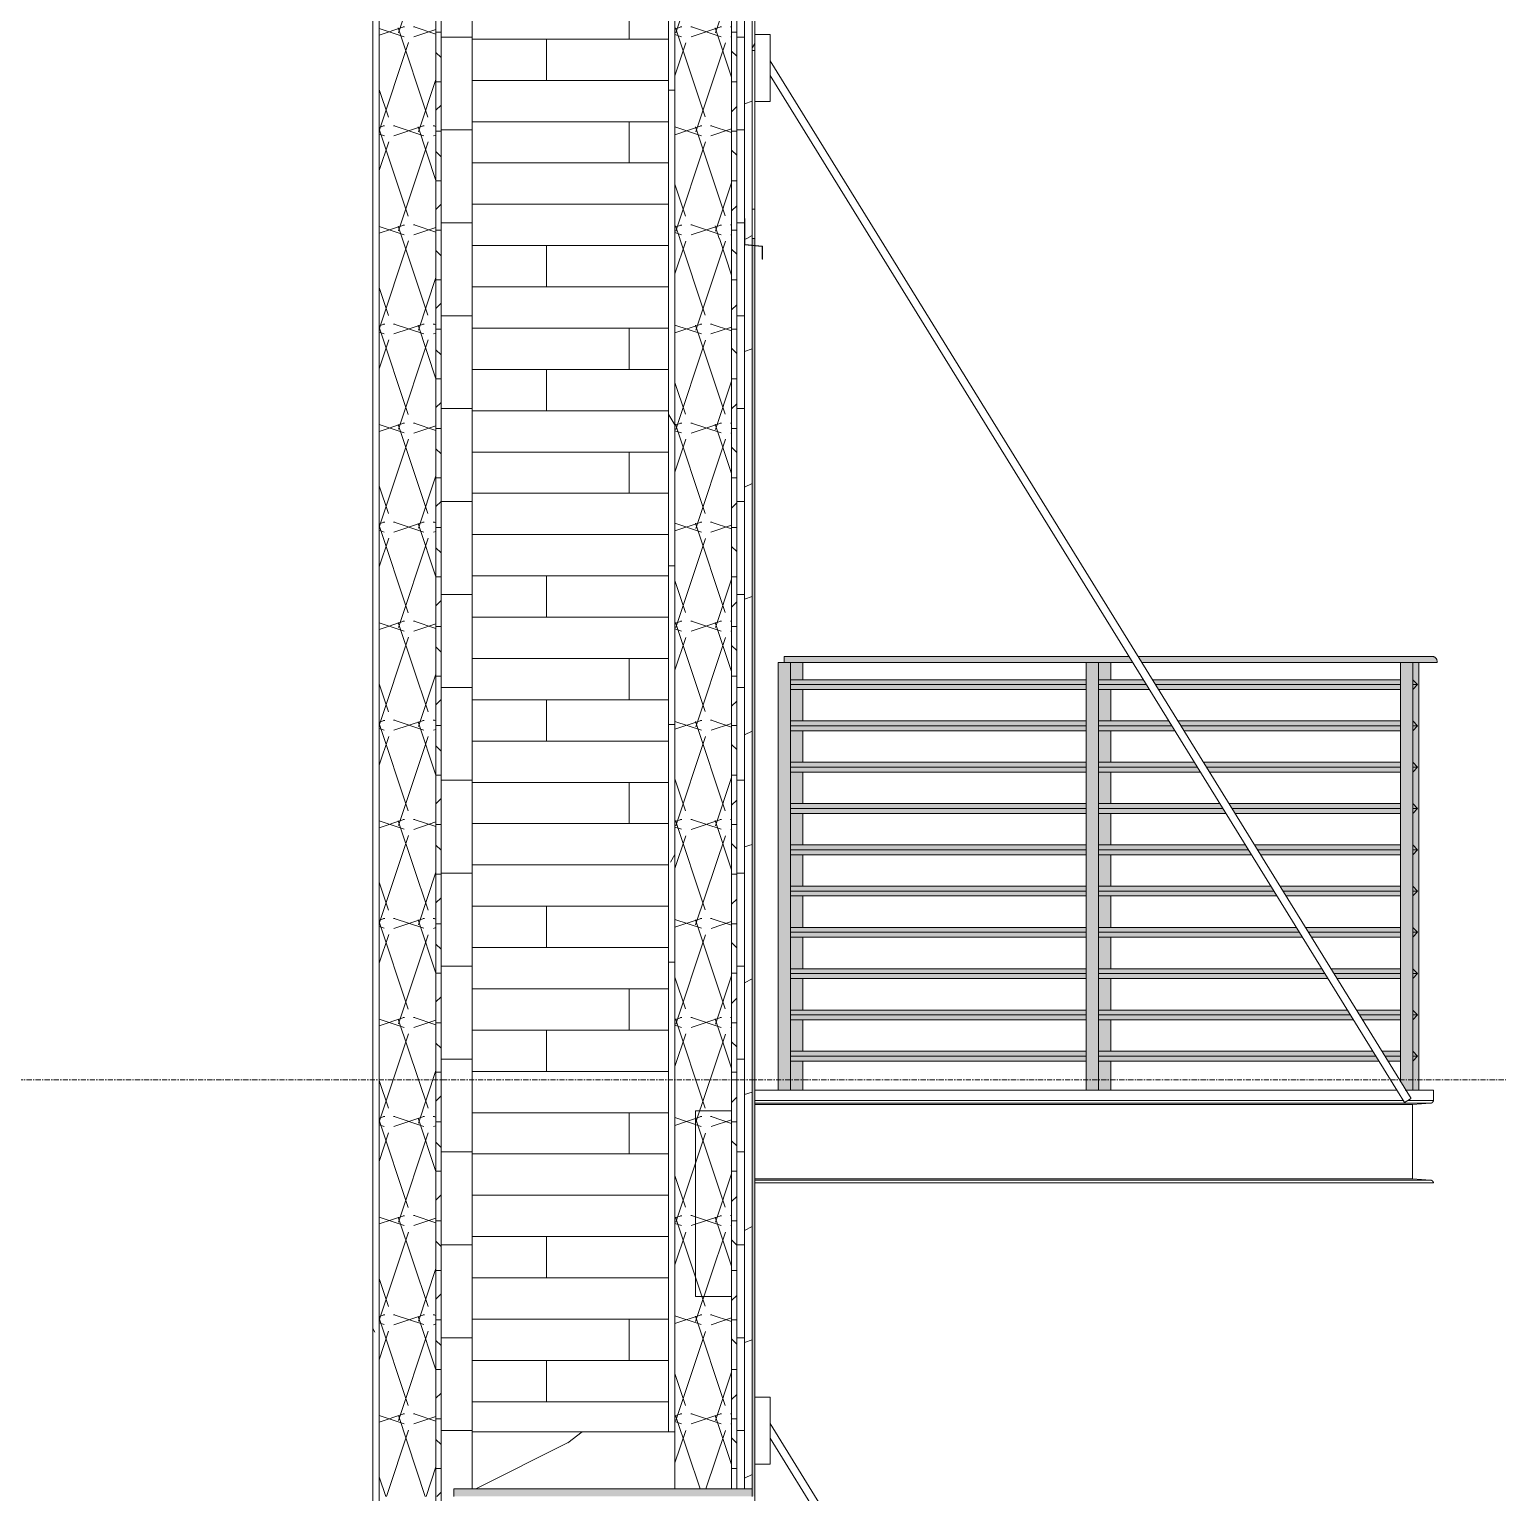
# Model space of a CAD drawing. Header units: inches. Extents: x 9661 to 16490, y -393 to 647.
# Drawn here: x 12047.8 to 12190.1, y 228 to 369.7 of the extents above; entities that cross this region are included whole.
import ezdxf

# ---------------------------------------------------------------- set-up
doc = ezdxf.new("R2010")
doc.units = ezdxf.units.IN
doc.header["$MEASUREMENT"] = 0
doc.linetypes.add('Grid Line 1_2_', pattern=[0.875, 0.5, -0.125, 0.125, -0.125])
for name, color, linetype, lineweight in [('0-1', 7, 'Continuous', 5), ('0-3', 55, 'Continuous', 9), ('A-CLNG', 13, 'Continuous', 13), ('A-CLNG-3', 13, 'Continuous', 9), ('A-CLNG-PATT-1', 45, 'Continuous', 9), ('A-FLOR-4', 55, 'Continuous', 9), ('A-FLOR-HRAL-1', 7, 'Continuous', 9), ('A-FLOR-HRAL-2', 55, 'Continuous', 9), ('A-FLOR-HRAL-4', 9, 'Continuous', 9), ('A-FLOR-LEVL-1', 51, 'Grid Line 1_2_', 9), ('A-WALL-10', 10, 'Continuous', 9), ('A-WALL-11', 113, 'Continuous', 9), ('A-WALL-5', 55, 'Continuous', 9), ('A-WALL-7', 251, 'Continuous', 5), ('A-WALL-PATT-1', 55, 'Continuous', 9), ('A-WALL-PATT-2', 45, 'Continuous', 9), ('S-BEAM-2', 7, 'Continuous', 9), ('S-BEAM-3', 55, 'Continuous', 9)]:
    doc.layers.add(name, color=color, linetype=linetype, lineweight=lineweight)
pattern_1 = [(216.87, (11005.547, 96), (71.999914, 48.000129), [12, -108]), (206.565, (11019.947, 88.8), (-23.99974, -23.9997), [26.833, -26.833]), (198.435, (11019.947, 76.8), (-47.999875, -23.999517), [15.179, -60.716])]
pattern_2 = [(0, (10995.947, 72), (0, 9), []), (90, (10995.947, 72), (-9, 6e-16), [])]
pattern_3 = [(0, (10995.947, 72), (0, 4.798), []), (315, (10995.947, 72), (4.798427, 0), [6.786, -6.786]), (45, (10995.947, 72), (4.798427, 0), [6.786, -6.786])]
pattern_4 = [(161.57, (10996.427, 72.48), (-3.8399538, -1.54e-05), [0, -27.322, 3.034, 0]), (18.43, (10995.467, 72.48), (-3.8399538, 1.54e-05), [0, -27.322, 3.034, 0]), (108.43, (10996.427, 72.48), (1.919622, -9.6005246), [9.106, -21.25]), (71.57, (10995.467, 72.48), (1.919622, 9.6005246), [9.106, -21.25])]
pattern_5 = [(0, (10995.947, 72), (30.72, 7.68), [1.267, -21.773, 1.267, -21.773, -122.88]), (0, (10995.947, 72), (30.72, 7.68), [-46.08, 1.267, -44.813, 1.267, -21.773, -53.76]), (0, (10995.947, 72), (30.72, 7.68), [-115.2, 1.267, -14.093, 1.267, -37.133]), (120, (11007.467, 75.84), (-22.011075, 22.7643), [1.267, -21.773, 1.267, -21.773, -122.88]), (120, (11007.467, 75.84), (-22.011075, 22.7643), [-46.08, 1.267, -44.813, 1.267, -21.773, -53.76]), (120, (11007.467, 75.84), (-22.011075, 22.7643), [-115.2, 1.267, -14.093, 1.267, -37.133]), (240, (11011.307, 91.2), (-8.708925, -30.4443), [1.267, -21.773, 1.267, -21.773, -122.88]), (240, (11011.307, 91.2), (-8.708925, -30.4443), [-46.08, 1.267, -44.813, 1.267, -21.773, -53.76]), (240, (11011.307, 91.2), (-8.708925, -30.4443), [-115.2, 1.267, -14.093, 1.267, -37.133])]

# ---------------------------------------------------------------- blocks, each defined once
blk = doc.blocks.new('LVL-Laminated Veneer Lumber - LVL 3_5_ X 18_-2264145-BUILDING SECTION - EAST_WEST - LOOKING NORTH')
at = {"layer": 'S-BEAM-2'}
for p, q in [((12115.84, 265), (12112.34, 265)), ((12112.34, 265), (12112.34, 247)), ((12115.84, 247), (12115.84, 265)), ((12112.34, 247), (12115.84, 247))]:
    blk.add_line(p, q, dxfattribs=at)
blk = doc.blocks.new('CTR - 1st Phase - Structure_rvt-1-BUILDING SECTION - EAST_WEST - LOOKING NORTH')
at = {"layer": '0-3'}
blk.add_blockref('LVL-Laminated Veneer Lumber - LVL 3_5_ X 18_-2264145-BUILDING SECTION - EAST_WEST - LOOKING NORTH', (0, 0), dxfattribs=at)
blk = doc.blocks.new('Basic Wall _ EXT - FIBER CEMENT - LARGE - ___-2162455-BUILDING SECTION - EAST_WEST - LOOKING NORTH')
at = {"layer": 'A-WALL-10'}
blk.add_hatch(color=256, dxfattribs=at).paths.add_polyline_path([(12118.84, 347.5), (12118.84, 348.75), (12118.81, 348.72), (12118.81, 347.5)], flags=0)
at = {"layer": 'A-WALL-11'}
for p, q in [((12117.09, 351.44), (12117.09, 349.5)), ((12117.12, 351.44), (12117.09, 351.44)), ((12117.12, 348.9), (12117.12, 351.44)), ((12117.09, 348.87), (12118.81, 348.72)), ((12118.84, 348.75), (12117.12, 348.9)), ((12118.81, 348.72), (12118.81, 347.5)), ((12118.84, 347.5), (12118.84, 348.75)), ((12118.81, 347.5), (12118.84, 347.5))]:
    blk.add_line(p, q, dxfattribs=at)
at = {"layer": 'A-WALL-5'}
blk.add_line((12117.09, 349.5), (12117.09, 348.87), dxfattribs=at)
blk = doc.blocks.new('Railing - Baluster_01-2700443-BUILDING SECTION - EAST_WEST - LOOKING NORTH')
at = {"layer": 'A-FLOR-HRAL-4'}
h = blk.add_hatch(color=256, dxfattribs=at)
h.paths.add_polyline_path([(12151.4, 267), (12152.58, 267), (12152.58, 269.8), (12151.4, 269.8)], flags=0)
h.paths.add_polyline_path([(12151.4, 270.75), (12152.58, 270.75), (12152.58, 273.8), (12151.4, 273.8)], flags=0)
h.paths.add_polyline_path([(12152.58, 274.75), (12152.58, 277.8), (12151.4, 277.8), (12151.4, 274.75)], flags=0)
h.paths.add_polyline_path([(12151.4, 278.75), (12152.58, 278.75), (12152.58, 281.8), (12151.4, 281.8)], flags=0)
h.paths.add_polyline_path([(12151.4, 282.75), (12152.58, 282.75), (12152.58, 285.8), (12151.4, 285.8)], flags=0)
h.paths.add_polyline_path([(12152.58, 286.75), (12152.58, 289.8), (12151.4, 289.8), (12151.4, 286.75)], flags=0)
h.paths.add_polyline_path([(12151.4, 290.75), (12152.58, 290.75), (12152.58, 293.8), (12151.4, 293.8)], flags=0)
h.paths.add_polyline_path([(12151.4, 294.75), (12152.58, 294.75), (12152.58, 297.8), (12151.4, 297.8)], flags=0)
h.paths.add_polyline_path([(12151.4, 298.75), (12152.58, 298.75), (12152.58, 301.8), (12151.4, 301.8), (12151.4, 299.64)], flags=0)
h.paths.add_polyline_path([(12152.58, 302.75), (12152.58, 305.8), (12151.4, 305.8), (12151.4, 302.75), (12151.97, 302.75)], flags=0)
h.paths.add_polyline_path([(12152.58, 306.75), (12152.58, 308.4), (12151.4, 308.4), (12151.4, 306.75), (12151.97, 306.75)], flags=0)
at = {"layer": 'A-FLOR-HRAL-2'}
for p, q in [((12152.58, 308.4), (12152.58, 306.75)), ((12152.58, 305.8), (12152.58, 302.75)), ((12152.58, 301.8), (12152.58, 298.75)), ((12152.58, 297.8), (12152.58, 294.75)), ((12152.58, 293.8), (12152.58, 290.75)), ((12152.58, 289.8), (12152.58, 286.75)), ((12152.58, 285.8), (12152.58, 282.75)), ((12152.58, 281.8), (12152.58, 278.75)), ((12152.58, 277.8), (12152.58, 274.75)), ((12152.58, 273.8), (12152.58, 270.75)), ((12152.58, 269.8), (12152.58, 267))]:
    blk.add_line(p, q, dxfattribs=at)
blk = doc.blocks.new('Railing - Baluster_01-V124-BUILDING SECTION - EAST_WEST - LOOKING NORTH')
at = {"layer": 'A-FLOR-HRAL-4'}
blk.add_hatch(color=256, dxfattribs=at).paths.add_polyline_path([(12182.43, 267), (12182.43, 308.4), (12181.84, 308.4), (12181.84, 306.75), (12182.31, 306.28), (12181.84, 305.8), (12181.84, 302.75), (12182.31, 302.28), (12181.84, 301.8), (12181.84, 298.75), (12182.31, 298.28), (12181.84, 297.8), (12181.84, 294.75), (12182.31, 294.28), (12181.84, 293.8), (12181.84, 290.75), (12182.31, 290.28), (12181.84, 289.8), (12181.84, 286.75), (12182.31, 286.28), (12181.84, 285.8), (12181.84, 282.75), (12182.31, 282.28), (12181.84, 281.8), (12181.84, 278.75), (12182.31, 278.28), (12181.84, 277.8), (12181.84, 274.75), (12182.31, 274.28), (12181.84, 273.8), (12181.84, 270.75), (12182.31, 270.28), (12181.84, 269.8), (12181.84, 267), (12182.31, 267)], flags=0)
at = {"layer": 'A-FLOR-HRAL-2'}
blk.add_line((12182.43, 267), (12182.43, 308.4), dxfattribs=at)
blk = doc.blocks.new('Railing - Baluster_01-V125-BUILDING SECTION - EAST_WEST - LOOKING NORTH')
at = {"layer": 'A-FLOR-HRAL-4'}
blk.add_hatch(color=256, dxfattribs=at).paths.add_polyline_path([(12151.4, 267), (12151.4, 308.4), (12150.21, 308.4), (12150.21, 267)], flags=0)
at = {"layer": 'A-FLOR-HRAL-2'}
for p, q in [((12150.21, 267), (12150.21, 308.4)), ((12151.4, 308.4), (12151.4, 267))]:
    blk.add_line(p, q, dxfattribs=at)
blk = doc.blocks.new('Railing - Baluster_01-V126-BUILDING SECTION - EAST_WEST - LOOKING NORTH')
at = {"layer": 'A-FLOR-HRAL-4'}
blk.add_hatch(color=256, dxfattribs=at).paths.add_polyline_path([(12181.51, 267), (12181.84, 267), (12181.84, 308.4), (12180.66, 308.4), (12180.66, 267.82), (12181.19, 267), (12181.43, 267)], flags=0)
at = {"layer": 'A-FLOR-HRAL-2'}
for p, q in [((12180.66, 267.82), (12180.66, 308.4)), ((12181.84, 308.4), (12181.84, 267))]:
    blk.add_line(p, q, dxfattribs=at)
blk = doc.blocks.new('Railing - Baluster_01-V127-BUILDING SECTION - EAST_WEST - LOOKING NORTH')
at = {"layer": 'A-FLOR-HRAL-4'}
blk.add_hatch(color=256, dxfattribs=at).paths.add_polyline_path([(12121.54, 267), (12121.54, 308.4), (12120.36, 308.4), (12120.36, 267)], flags=0)
at = {"layer": 'A-FLOR-HRAL-2'}
for p, q in [((12120.36, 267), (12120.36, 308.4)), ((12120.95, 308.4), (12120.36, 308.4)), ((12121.54, 308.4), (12121.54, 267))]:
    blk.add_line(p, q, dxfattribs=at)
blk = doc.blocks.new('Railing - Railing-3280913-BUILDING SECTION - EAST_WEST - LOOKING NORTH')
at = {"layer": 'A-FLOR-HRAL-1'}
h = blk.add_hatch(color=256, dxfattribs=at)
h.paths.add_polyline_path([(12181.84, 308.53), (12184.2, 308.53), (12184.14, 308.76), (12183.97, 308.94), (12183.73, 309), (12155.25, 308.96), (12155.51, 308.53), (12181.54, 308.53)], flags=0)
h.paths.add_polyline_path([(12154.63, 308.53), (12154.34, 309), (12120.95, 308.98), (12120.95, 308.53), (12152.58, 308.53)], flags=0)
h = blk.add_hatch(color=256, dxfattribs=at)
h.paths.add_polyline_path([(12154.71, 308.4), (12154.63, 308.53), (12120.95, 308.53), (12120.95, 308.4), (12152.58, 308.4)], flags=0)
h.paths.add_polyline_path([(12161.83, 308.4), (12184.2, 308.4), (12184.2, 308.53), (12155.51, 308.53), (12155.59, 308.4), (12156.9, 308.4)], flags=0)
h = blk.add_hatch(color=256, dxfattribs=at)
h.paths.add_polyline_path([(12121.54, 306.28), (12150.21, 306.28), (12150.21, 306.75), (12121.54, 306.75)], flags=0)
h.paths.add_polyline_path([(12182.31, 306.28), (12181.84, 306.75), (12181.84, 306.28)], flags=0)
h.paths.add_polyline_path([(12180.66, 306.28), (12180.66, 306.75), (12156.61, 306.75), (12156.91, 306.28), (12161.83, 306.28)], flags=0)
h.paths.add_polyline_path([(12151.4, 306.28), (12156.02, 306.28), (12155.73, 306.75), (12151.4, 306.75)], flags=0)
h = blk.add_hatch(color=256, dxfattribs=at)
h.paths.add_polyline_path([(12121.54, 305.8), (12150.21, 305.8), (12150.21, 306.28), (12121.54, 306.28)], flags=0)
h.paths.add_polyline_path([(12181.84, 305.8), (12182.31, 306.28), (12181.84, 306.28)], flags=0)
h.paths.add_polyline_path([(12161.83, 305.8), (12180.66, 305.8), (12180.66, 306.28), (12156.91, 306.28), (12157.2, 305.8)], flags=0)
h.paths.add_polyline_path([(12151.4, 305.8), (12156.32, 305.8), (12156.02, 306.28), (12151.4, 306.28)], flags=0)
h = blk.add_hatch(color=256, dxfattribs=at)
h.paths.add_polyline_path([(12159.38, 302.28), (12180.66, 302.28), (12180.66, 302.75), (12159.08, 302.75)], flags=0)
h.paths.add_polyline_path([(12182.31, 302.28), (12181.84, 302.75), (12181.84, 302.28)], flags=0)
h.paths.add_polyline_path([(12122.39, 302.28), (12150.21, 302.28), (12150.21, 302.75), (12121.54, 302.75), (12121.54, 302.28)], flags=0)
h.paths.add_polyline_path([(12152.58, 302.28), (12158.49, 302.28), (12158.2, 302.75), (12151.4, 302.75), (12151.4, 302.28), (12151.97, 302.28)], flags=0)
h = blk.add_hatch(color=256, dxfattribs=at)
h.paths.add_polyline_path([(12159.67, 301.8), (12180.66, 301.8), (12180.66, 302.28), (12159.38, 302.28)], flags=0)
h.paths.add_polyline_path([(12122.72, 301.8), (12150.21, 301.8), (12150.21, 302.28), (12121.54, 302.28), (12121.54, 301.8), (12122.39, 301.8)], flags=0)
h.paths.add_polyline_path([(12181.84, 301.8), (12182.31, 302.28), (12181.84, 302.28)], flags=0)
h.paths.add_polyline_path([(12151.97, 301.8), (12158.79, 301.8), (12158.49, 302.28), (12151.4, 302.28), (12151.4, 301.8)], flags=0)
h = blk.add_hatch(color=256, dxfattribs=at)
h.paths.add_polyline_path([(12121.54, 298.28), (12150.21, 298.28), (12150.21, 298.75), (12121.54, 298.75)], flags=0)
h.paths.add_polyline_path([(12182.31, 298.28), (12181.84, 298.75), (12181.84, 298.28)], flags=0)
h.paths.add_polyline_path([(12180.66, 298.28), (12180.66, 298.75), (12161.55, 298.75), (12161.85, 298.28)], flags=0)
h.paths.add_polyline_path([(12160.96, 298.28), (12160.67, 298.75), (12151.4, 298.75), (12151.4, 298.28), (12152.58, 298.28)], flags=0)
h = blk.add_hatch(color=256, dxfattribs=at)
h.paths.add_polyline_path([(12121.54, 297.8), (12150.21, 297.8), (12150.21, 298.28), (12121.54, 298.28)], flags=0)
h.paths.add_polyline_path([(12181.84, 297.8), (12182.31, 298.28), (12181.84, 298.28)], flags=0)
h.paths.add_polyline_path([(12180.66, 297.8), (12180.66, 298.28), (12161.85, 298.28), (12162.14, 297.8)], flags=0)
h.paths.add_polyline_path([(12161.26, 297.8), (12160.96, 298.28), (12151.4, 298.28), (12151.4, 297.8), (12152.58, 297.8)], flags=0)
h = blk.add_hatch(color=256, dxfattribs=at)
h.paths.add_polyline_path([(12152.58, 294.28), (12163.44, 294.28), (12163.14, 294.75), (12151.4, 294.75), (12151.4, 294.28)], flags=0)
h.paths.add_polyline_path([(12182.31, 294.28), (12181.84, 294.75), (12181.84, 294.28)], flags=0)
h.paths.add_polyline_path([(12122.39, 294.28), (12150.21, 294.28), (12150.21, 294.75), (12121.54, 294.75), (12121.54, 294.28)], flags=0)
h.paths.add_polyline_path([(12180.66, 294.28), (12180.66, 294.75), (12164.02, 294.75), (12164.32, 294.28)], flags=0)
h = blk.add_hatch(color=256, dxfattribs=at)
h.paths.add_polyline_path([(12121.54, 293.8), (12150.21, 293.8), (12150.21, 294.28), (12121.54, 294.28)], flags=0)
h.paths.add_polyline_path([(12181.84, 293.8), (12182.31, 294.28), (12181.84, 294.28)], flags=0)
h.paths.add_polyline_path([(12163.73, 293.8), (12163.44, 294.28), (12151.4, 294.28), (12151.4, 293.8), (12161.83, 293.8)], flags=0)
h.paths.add_polyline_path([(12180.66, 293.8), (12180.66, 294.28), (12164.32, 294.28), (12164.61, 293.8)], flags=0)
h = blk.add_hatch(color=256, dxfattribs=at)
h.paths.add_polyline_path([(12121.54, 290.28), (12150.21, 290.28), (12150.21, 290.75), (12121.54, 290.75)], flags=0)
h.paths.add_polyline_path([(12182.31, 290.28), (12181.84, 290.75), (12181.84, 290.28)], flags=0)
h.paths.add_polyline_path([(12165.91, 290.28), (12165.61, 290.75), (12151.4, 290.75), (12151.4, 290.28), (12161.83, 290.28)], flags=0)
h.paths.add_polyline_path([(12180.66, 290.28), (12180.66, 290.75), (12166.49, 290.75), (12166.79, 290.28)], flags=0)
h = blk.add_hatch(color=256, dxfattribs=at)
h.paths.add_polyline_path([(12181.84, 289.8), (12182.31, 290.28), (12181.84, 290.28)], flags=0)
h.paths.add_polyline_path([(12122.72, 289.8), (12150.21, 289.8), (12150.21, 290.28), (12121.54, 290.28), (12121.54, 289.8), (12122.39, 289.8)], flags=0)
h.paths.add_polyline_path([(12166.2, 289.8), (12165.91, 290.28), (12151.4, 290.28), (12151.4, 289.8), (12161.83, 289.8)], flags=0)
h.paths.add_polyline_path([(12180.66, 289.8), (12180.66, 290.28), (12166.79, 290.28), (12167.08, 289.8)], flags=0)
h = blk.add_hatch(color=256, dxfattribs=at)
h.paths.add_polyline_path([(12121.54, 286.28), (12150.21, 286.28), (12150.21, 286.75), (12121.54, 286.75)], flags=0)
h.paths.add_polyline_path([(12182.31, 286.28), (12181.84, 286.75), (12181.84, 286.28)], flags=0)
h.paths.add_polyline_path([(12168.38, 286.28), (12168.08, 286.75), (12151.4, 286.75), (12151.4, 286.28), (12161.83, 286.28)], flags=0)
h.paths.add_polyline_path([(12180.66, 286.28), (12180.66, 286.75), (12168.97, 286.75), (12169.26, 286.28)], flags=0)
h = blk.add_hatch(color=256, dxfattribs=at)
h.paths.add_polyline_path([(12121.54, 285.8), (12150.21, 285.8), (12150.21, 286.28), (12121.54, 286.28)], flags=0)
h.paths.add_polyline_path([(12181.84, 285.8), (12182.31, 286.28), (12181.84, 286.28)], flags=0)
h.paths.add_polyline_path([(12151.4, 285.8), (12168.67, 285.8), (12168.38, 286.28), (12151.4, 286.28)], flags=0)
h.paths.add_polyline_path([(12169.55, 285.8), (12180.66, 285.8), (12180.66, 286.28), (12169.26, 286.28)], flags=0)
h = blk.add_hatch(color=256, dxfattribs=at)
h.paths.add_polyline_path([(12121.54, 282.28), (12150.21, 282.28), (12150.21, 282.75), (12121.54, 282.75)], flags=0)
h.paths.add_polyline_path([(12182.31, 282.28), (12181.84, 282.75), (12181.84, 282.28)], flags=0)
h.paths.add_polyline_path([(12170.85, 282.28), (12170.55, 282.75), (12151.4, 282.75), (12151.4, 282.28), (12161.83, 282.28)], flags=0)
h.paths.add_polyline_path([(12180.66, 282.28), (12180.66, 282.75), (12171.44, 282.75), (12171.73, 282.28)], flags=0)
h = blk.add_hatch(color=256, dxfattribs=at)
h.paths.add_polyline_path([(12151.4, 281.8), (12171.14, 281.8), (12170.85, 282.28), (12151.4, 282.28)], flags=0)
h.paths.add_polyline_path([(12150.21, 281.8), (12150.21, 282.28), (12121.54, 282.28), (12121.54, 281.8), (12122.72, 281.8)], flags=0)
h.paths.add_polyline_path([(12181.84, 281.8), (12182.31, 282.28), (12181.84, 282.28)], flags=0)
h.paths.add_polyline_path([(12180.66, 281.8), (12180.66, 282.28), (12171.73, 282.28), (12172.02, 281.8)], flags=0)
h = blk.add_hatch(color=256, dxfattribs=at)
h.paths.add_polyline_path([(12121.54, 278.28), (12150.21, 278.28), (12150.21, 278.75), (12121.54, 278.75)], flags=0)
h.paths.add_polyline_path([(12182.31, 278.28), (12181.84, 278.75), (12181.84, 278.28)], flags=0)
h.paths.add_polyline_path([(12173.32, 278.28), (12173.02, 278.75), (12151.4, 278.75), (12151.4, 278.28), (12161.83, 278.28)], flags=0)
h.paths.add_polyline_path([(12180.66, 278.28), (12180.66, 278.75), (12173.91, 278.75), (12174.2, 278.28)], flags=0)
h = blk.add_hatch(color=256, dxfattribs=at)
h.paths.add_polyline_path([(12121.54, 277.8), (12150.21, 277.8), (12150.21, 278.28), (12121.54, 278.28)], flags=0)
h.paths.add_polyline_path([(12181.84, 277.8), (12182.31, 278.28), (12181.84, 278.28)], flags=0)
h.paths.add_polyline_path([(12161.83, 277.8), (12173.61, 277.8), (12173.32, 278.28), (12151.4, 278.28), (12151.4, 277.8), (12152.58, 277.8)], flags=0)
h.paths.add_polyline_path([(12174.49, 277.8), (12180.66, 277.8), (12180.66, 278.28), (12174.2, 278.28)], flags=0)
h = blk.add_hatch(color=256, dxfattribs=at)
h.paths.add_polyline_path([(12181.84, 274.28), (12182.31, 274.28), (12181.84, 274.75)], flags=0)
h.paths.add_polyline_path([(12150.21, 274.28), (12150.21, 274.75), (12121.54, 274.75), (12121.54, 274.28), (12122.72, 274.28)], flags=0)
h.paths.add_polyline_path([(12175.79, 274.28), (12175.5, 274.75), (12151.4, 274.75), (12151.4, 274.28), (12171.69, 274.28)], flags=0)
h.paths.add_polyline_path([(12180.66, 274.28), (12180.66, 274.75), (12176.38, 274.75), (12176.67, 274.28)], flags=0)
h = blk.add_hatch(color=256, dxfattribs=at)
h.paths.add_polyline_path([(12161.83, 273.8), (12176.08, 273.8), (12175.79, 274.28), (12151.4, 274.28), (12151.4, 273.8), (12152.58, 273.8)], flags=0)
h.paths.add_polyline_path([(12181.84, 273.8), (12182.31, 274.28), (12181.84, 274.28)], flags=0)
h.paths.add_polyline_path([(12150.21, 273.8), (12150.21, 274.28), (12121.54, 274.28), (12121.54, 273.8), (12122.72, 273.8)], flags=0)
h.paths.add_polyline_path([(12180.66, 273.8), (12180.66, 274.28), (12176.67, 274.28), (12176.96, 273.8)], flags=0)
h = blk.add_hatch(color=256, dxfattribs=at)
h.paths.add_polyline_path([(12121.54, 270.28), (12150.21, 270.28), (12150.21, 270.75), (12121.54, 270.75)], flags=0)
h.paths.add_polyline_path([(12182.31, 270.28), (12181.84, 270.75), (12181.84, 270.28)], flags=0)
h.paths.add_polyline_path([(12178.26, 270.28), (12177.97, 270.75), (12151.4, 270.75), (12151.4, 270.28), (12171.69, 270.28)], flags=0)
h.paths.add_polyline_path([(12180.66, 270.28), (12180.66, 270.75), (12178.85, 270.75), (12179.14, 270.28)], flags=0)
h = blk.add_hatch(color=256, dxfattribs=at)
h.paths.add_polyline_path([(12161.83, 269.8), (12178.55, 269.8), (12178.26, 270.28), (12151.4, 270.28), (12151.4, 269.8), (12152.58, 269.8)], flags=0)
h.paths.add_polyline_path([(12150.21, 269.8), (12150.21, 270.28), (12121.54, 270.28), (12121.54, 269.8), (12122.72, 269.8)], flags=0)
h.paths.add_polyline_path([(12181.84, 269.8), (12182.31, 270.28), (12181.84, 270.28)], flags=0)
h.paths.add_polyline_path([(12180.66, 269.8), (12180.66, 270.28), (12179.14, 270.28), (12179.43, 269.8)], flags=0)
at = {"layer": 'A-FLOR-HRAL-2'}
for p, q in [((12154.36, 309), (12120.95, 309)), ((12120.95, 308.53), (12120.95, 309)), ((12183.73, 309), (12155.21, 309)), ((12120.95, 308.4), (12120.95, 308.53)), ((12154.72, 308.4), (12120.95, 308.4)), ((12184.2, 308.4), (12155.58, 308.4)), ((12184.2, 308.4), (12184.2, 308.53)), ((12121.54, 306.75), (12150.21, 306.75)), ((12150.21, 306.28), (12121.54, 306.28)), ((12151.4, 306.75), (12155.73, 306.75)), ((12156.02, 306.28), (12151.4, 306.28)), ((12156.61, 306.75), (12180.66, 306.75)), ((12180.66, 306.28), (12156.9, 306.28)), ((12182.31, 306.28), (12181.84, 306.75)), ((12181.84, 305.8), (12182.31, 306.28)), ((12182.31, 306.28), (12181.84, 306.28)), ((12150.21, 305.8), (12121.54, 305.8)), ((12156.32, 305.8), (12151.4, 305.8)), ((12180.66, 305.8), (12157.19, 305.8)), ((12121.54, 302.75), (12150.21, 302.75)), ((12150.21, 302.28), (12121.54, 302.28)), ((12150.21, 301.8), (12121.54, 301.8)), ((12151.4, 302.75), (12158.2, 302.75)), ((12158.49, 302.28), (12151.4, 302.28)), ((12158.79, 301.8), (12151.4, 301.8)), ((12159.08, 302.75), (12180.66, 302.75)), ((12180.66, 302.28), (12159.37, 302.28)), ((12180.66, 301.8), (12159.66, 301.8)), ((12182.31, 302.28), (12181.84, 302.75)), ((12181.84, 301.8), (12182.31, 302.28)), ((12182.31, 302.28), (12181.84, 302.28)), ((12121.54, 298.75), (12150.21, 298.75)), ((12150.21, 298.28), (12121.54, 298.28)), ((12150.21, 297.8), (12121.54, 297.8)), ((12151.4, 298.75), (12160.67, 298.75)), ((12160.96, 298.28), (12151.4, 298.28)), ((12161.26, 297.8), (12151.4, 297.8)), ((12161.55, 298.75), (12180.66, 298.75)), ((12180.66, 298.28), (12161.84, 298.28)), ((12180.66, 297.8), (12162.13, 297.8)), ((12182.31, 298.28), (12181.84, 298.75)), ((12181.84, 297.8), (12182.31, 298.28)), ((12182.31, 298.28), (12181.84, 298.28)), ((12121.54, 294.75), (12150.21, 294.75)), ((12151.4, 294.75), (12163.14, 294.75)), ((12164.02, 294.75), (12180.66, 294.75)), ((12182.31, 294.28), (12181.84, 294.75)), ((12150.21, 294.28), (12121.54, 294.28)), ((12150.21, 293.8), (12121.54, 293.8)), ((12163.44, 294.28), (12151.4, 294.28)), ((12163.73, 293.8), (12151.4, 293.8)), ((12180.66, 294.28), (12164.31, 294.28)), ((12180.66, 293.8), (12164.6, 293.8)), ((12181.84, 293.8), (12182.31, 294.28)), ((12182.31, 294.28), (12181.84, 294.28)), ((12121.54, 290.75), (12150.21, 290.75)), ((12150.21, 290.28), (12121.54, 290.28)), ((12151.4, 290.75), (12165.61, 290.75)), ((12165.91, 290.28), (12151.4, 290.28)), ((12166.49, 290.75), (12180.66, 290.75)), ((12180.66, 290.28), (12166.78, 290.28)), ((12182.31, 290.28), (12181.84, 290.75)), ((12181.84, 289.8), (12182.31, 290.28)), ((12182.31, 290.28), (12181.84, 290.28)), ((12150.21, 289.8), (12121.54, 289.8)), ((12166.2, 289.8), (12151.4, 289.8)), ((12180.66, 289.8), (12167.08, 289.8)), ((12121.54, 286.75), (12150.21, 286.75)), ((12150.21, 286.28), (12121.54, 286.28)), ((12151.4, 286.75), (12168.08, 286.75)), ((12168.38, 286.28), (12151.4, 286.28)), ((12168.96, 286.75), (12180.66, 286.75)), ((12180.66, 286.28), (12169.25, 286.28)), ((12182.31, 286.28), (12181.84, 286.75)), ((12181.84, 285.8), (12182.31, 286.28)), ((12182.31, 286.28), (12181.84, 286.28)), ((12150.21, 285.8), (12121.54, 285.8)), ((12168.67, 285.8), (12151.4, 285.8)), ((12180.66, 285.8), (12169.55, 285.8)), ((12121.54, 282.75), (12150.21, 282.75)), ((12150.21, 282.28), (12121.54, 282.28)), ((12150.21, 281.8), (12121.54, 281.8)), ((12151.4, 282.75), (12170.55, 282.75)), ((12170.85, 282.28), (12151.4, 282.28)), ((12171.14, 281.8), (12151.4, 281.8)), ((12171.43, 282.75), (12180.66, 282.75)), ((12180.66, 282.28), (12171.73, 282.28)), ((12180.66, 281.8), (12172.02, 281.8)), ((12182.31, 282.28), (12181.84, 282.75)), ((12181.84, 281.8), (12182.31, 282.28)), ((12182.31, 282.28), (12181.84, 282.28)), ((12121.54, 278.75), (12150.21, 278.75)), ((12150.21, 278.28), (12121.54, 278.28)), ((12150.21, 277.8), (12121.54, 277.8)), ((12151.4, 278.75), (12173.02, 278.75)), ((12173.32, 278.28), (12151.4, 278.28)), ((12173.61, 277.8), (12151.4, 277.8)), ((12173.9, 278.75), (12180.66, 278.75)), ((12180.66, 278.28), (12174.2, 278.28)), ((12180.66, 277.8), (12174.49, 277.8)), ((12182.31, 278.28), (12181.84, 278.75)), ((12181.84, 277.8), (12182.31, 278.28)), ((12182.31, 278.28), (12181.84, 278.28)), ((12121.54, 274.75), (12150.21, 274.75)), ((12151.4, 274.75), (12175.5, 274.75)), ((12176.38, 274.75), (12180.66, 274.75)), ((12182.31, 274.28), (12181.84, 274.75)), ((12150.21, 274.28), (12121.54, 274.28)), ((12150.21, 273.8), (12121.54, 273.8)), ((12175.79, 274.28), (12151.4, 274.28)), ((12176.08, 273.8), (12151.4, 273.8)), ((12180.66, 274.28), (12176.67, 274.28)), ((12180.66, 273.8), (12176.96, 273.8)), ((12181.84, 273.8), (12182.31, 274.28)), ((12182.31, 274.28), (12181.84, 274.28)), ((12121.54, 270.75), (12150.21, 270.75)), ((12151.4, 270.75), (12177.97, 270.75)), ((12178.85, 270.75), (12180.66, 270.75)), ((12182.31, 270.28), (12181.84, 270.75)), ((12150.21, 270.28), (12121.54, 270.28)), ((12150.21, 269.8), (12121.54, 269.8)), ((12178.26, 270.28), (12151.4, 270.28)), ((12178.55, 269.8), (12151.4, 269.8)), ((12180.66, 270.28), (12179.14, 270.28)), ((12180.66, 269.8), (12179.43, 269.8)), ((12181.84, 269.8), (12182.31, 270.28)), ((12182.31, 270.28), (12181.84, 270.28))]:
    blk.add_line(p, q, dxfattribs=at)
blk.add_open_spline([(12184.2, 308.53), (12184.2, 308.57), (12184.19, 308.63), (12184.17, 308.71), (12184.14, 308.76), (12184.11, 308.81), (12184.08, 308.84), (12184.06, 308.87), (12184.02, 308.9), (12183.97, 308.93), (12183.94, 308.95), (12183.9, 308.97), (12183.83, 308.99), (12183.77, 309), (12183.73, 309)], degree=3, knots=[0, 0, 0, 0, 0.166667, 0.25, 0.333333, 0.416667, 0.458333, 0.5, 0.583333, 0.666667, 0.708333, 0.75, 0.833333, 1, 1, 1, 1], dxfattribs=at)
for name, p in [('Railing - Baluster_01-V127-BUILDING SECTION - EAST_WEST - LOOKING NORTH', (0, 0)), ('Railing - Baluster_01-2700443-BUILDING SECTION - EAST_WEST - LOOKING NORTH', (-29.85, 0)), ('Railing - Baluster_01-V125-BUILDING SECTION - EAST_WEST - LOOKING NORTH', (0, 0)), ('Railing - Baluster_01-2700443-BUILDING SECTION - EAST_WEST - LOOKING NORTH', (0, 0)), ('Railing - Baluster_01-V126-BUILDING SECTION - EAST_WEST - LOOKING NORTH', (0, 0)), ('Railing - Baluster_01-V124-BUILDING SECTION - EAST_WEST - LOOKING NORTH', (0, 0))]:
    blk.add_blockref(name, p)
blk = doc.blocks.new('Walls 26 - Walls 1-3280858-BUILDING SECTION - EAST_WEST - LOOKING NORTH')
at = {"layer": 'S-BEAM-3'}
for p, q in [((12119.58, 369.25), (12118.09, 369.25)), ((12119.58, 369.25), (12119.58, 366)), ((12181.67, 266.18), (12119.58, 366.71)), ((12119.58, 366), (12119.58, 362.75)), ((12119.58, 365.28), (12181.03, 265.79)), ((12118.09, 362.75), (12119.58, 362.75)), ((12181.63, 266.16), (12181.35, 265.99)), ((12181.35, 265.99), (12181.04, 265.8))]:
    blk.add_line(p, q, dxfattribs=at)
blk = doc.blocks.new('Walls 31 - Walls 3-3280882-BUILDING SECTION - EAST_WEST - LOOKING NORTH')
at = {"layer": 'A-WALL-5'}
for p, q in [((12180.96, 266), (12118.09, 266)), ((12118.09, 265.73), (12183.57, 265.73)), ((12183.57, 265.73), (12118.09, 265.73)), ((12181.8, 265.61), (12118.09, 265.61)), ((12183.84, 266), (12181.37, 266)), ((12183.57, 265.73), (12181.8, 265.61)), ((12181.8, 265.61), (12181.8, 258.39)), ((12181.8, 258.39), (12118.09, 258.39)), ((12183.57, 258.27), (12118.09, 258.27)), ((12183.57, 258.27), (12118.09, 258.27)), ((12183.84, 258), (12118.09, 258)), ((12181.8, 258.39), (12183.57, 258.27))]:
    blk.add_line(p, q, dxfattribs=at)
for points, knots in [([(12183.84, 266), (12183.84, 265.98), (12183.83, 265.94), (12183.82, 265.9), (12183.8, 265.86), (12183.79, 265.84), (12183.77, 265.82), (12183.76, 265.8), (12183.74, 265.79), (12183.72, 265.77), (12183.7, 265.76), (12183.67, 265.75), (12183.63, 265.73), (12183.59, 265.73), (12183.57, 265.73)], [-1, -1, -1, -1, -0.833333, -0.75, -0.666667, -0.583333, -0.541667, -0.5, -0.416667, -0.375, -0.333333, -0.25, -0.166667, 0, 0, 0, 0]), ([(12183.57, 258.27), (12183.59, 258.27), (12183.63, 258.27), (12183.67, 258.25), (12183.7, 258.24), (12183.72, 258.23), (12183.74, 258.21), (12183.76, 258.2), (12183.77, 258.18), (12183.79, 258.16), (12183.8, 258.14), (12183.82, 258.1), (12183.83, 258.06), (12183.84, 258.02), (12183.84, 258)], [-1, -1, -1, -1, -0.833333, -0.75, -0.666667, -0.625, -0.583333, -0.5, -0.458333, -0.416667, -0.333333, -0.25, -0.166667, 0, 0, 0, 0])]:
    blk.add_open_spline(points, degree=3, knots=knots, dxfattribs=at)
blk = doc.blocks.new('Walls 15 - Walls 1-3286814-BUILDING SECTION - EAST_WEST - LOOKING NORTH')
at = {"layer": 'S-BEAM-3'}
for p, q in [((12119.58, 237.25), (12118.09, 237.25)), ((12119.58, 237.25), (12119.58, 234)), ((12181.67, 134.18), (12119.58, 234.71)), ((12119.58, 234), (12119.58, 230.75)), ((12119.58, 233.28), (12181.03, 133.79)), ((12118.09, 230.75), (12119.58, 230.75)), ((12181.35, 133.99), (12181.04, 133.8)), ((12181.63, 134.16), (12181.35, 133.99))]:
    blk.add_line(p, q, dxfattribs=at)

msp = doc.modelspace()

# ---------------------------------------------------------------- hatches: boundary and pattern name
at = {"layer": 'A-CLNG'}
msp.add_hatch(color=256, dxfattribs=at).paths.add_polyline_path([(12117.8394, 227.625), (12117.8394, 228.375), (12088.9394, 228.375), (12088.9394, 227.625), (12109.7144, 227.625)], flags=0)
at = {"layer": 'A-CLNG-PATT-1'}
h = msp.add_hatch(dxfattribs=at)
h.set_pattern_fill('FP_6', color=256, style=0, pattern_type=2)
h.set_pattern_definition(pattern_1)
h.paths.add_polyline_path([(12110.3394, 228.375), (12110.3394, 233.875), (12090.6894, 233.875), (12090.6894, 228.375), (12109.7144, 228.375)], flags=0)
at = {"layer": 'A-WALL-7'}
msp.add_hatch(color=256, dxfattribs=at).paths.add_polyline_path([(12118.0894, 227.625), (12118.0894, 349.5), (12117.8394, 349.5), (12117.8394, 227.625)], flags=0)
at = {"layer": 'A-WALL-PATT-1'}
h = msp.add_hatch(dxfattribs=at)
h.set_pattern_fill('FP_8', color=256, style=0, pattern_type=2)
h.set_pattern_definition([(0, (12113.902, 136.8), (0, 4), []), (90, (12113.902, 136.8), (-8, 8), [4, -28]), (90, (12129.902, 140.8), (-8, 8), [4, -28])])
h.paths.add_polyline_path([(12089.9394, 109.75), (12109.7144, 110), (12109.7144, 227.625), (12089.9394, 227.625), (12089.9394, 110)], flags=0)
h.paths.add_polyline_path([(12109.7144, 233.875), (12109.7144, 398.0618), (12105.0814, 398.1584), (12104.8605, 387.4232), (12096.8622, 387.5878), (12097.0831, 398.325), (12090.6894, 398.4582), (12090.6894, 233.875), (12102.6787, 233.875)], flags=0)
at = {"layer": 'A-WALL-PATT-2'}
h = msp.add_hatch(dxfattribs=at)
h.set_pattern_fill('FP_5', color=256, style=0, pattern_type=2)
h.set_pattern_definition(pattern_5)
h.paths.add_polyline_path([(12109.7144, 349.5), (12110.3394, 349.5), (12110.3394, 398.0488), (12109.7144, 398.0618), (12109.7144, 359.4632)], flags=0)
h.paths.add_polyline_path([(12110.0288, 405.4347), (12110.3394, 405.4347), (12110.3394, 428), (12109.7144, 427.9615), (12109.7144, 405.4347)], flags=0)
h = msp.add_hatch(dxfattribs=at)
h.set_pattern_fill('FP_1', color=256, style=0, pattern_type=2)
h.set_pattern_definition(pattern_4)
h.paths.add_polyline_path([(12112.5368, 349.5), (12115.8394, 349.5), (12115.8394, 428), (12110.3394, 427.9615), (12110.3394, 349.5)], flags=0)
h = msp.add_hatch(dxfattribs=at)
h.set_pattern_fill('FP_4', color=256, style=0, pattern_type=2)
h.set_pattern_definition(pattern_3)
h.paths.add_polyline_path([(12116.3394, 349.5), (12116.3394, 428), (12115.8394, 427.9615), (12115.8394, 349.5)], flags=0)
h = msp.add_hatch(dxfattribs=at)
h.set_pattern_fill('FP_7', color=256, style=0, pattern_type=2)
h.set_pattern_definition(pattern_2)
h.paths.add_polyline_path([(12117.0894, 349.5), (12117.0894, 428), (12116.3394, 428), (12116.3394, 349.5)], flags=0)
h = msp.add_hatch(dxfattribs=at)
h.set_pattern_fill('FP_6', color=256, style=0, pattern_type=2)
h.set_pattern_definition(pattern_1)
h.paths.add_polyline_path([(12117.8394, 349.5), (12117.8394, 428), (12117.0894, 428), (12117.0894, 349.5)], flags=0)
h = msp.add_hatch(dxfattribs=at)
h.set_pattern_fill('FP_3', color=256, style=0, pattern_type=2)
h.set_pattern_definition([(0, (10995.947, 72), (15.36, 3.84), [1.267, -10.253, 1.267, -10.253, -61.44]), (0, (10995.947, 72), (15.36, 3.84), [-23.04, 1.267, -21.773, 1.267, -10.253, -26.88]), (0, (10995.947, 72), (15.36, 3.84), [-57.6, 1.267, -6.413, 1.267, -17.933]), (120, (11001.707, 73.92), (-11.005538, 11.38215), [1.267, -10.253, 1.267, -10.253, -61.44]), (120, (11001.707, 73.92), (-11.005538, 11.38215), [-23.04, 1.267, -21.773, 1.267, -10.253, -26.88]), (120, (11001.707, 73.92), (-11.005538, 11.38215), [-57.6, 1.267, -6.413, 1.267, -17.933]), (240, (11003.627, 81.6), (-4.354462, -15.22215), [1.267, -10.253, 1.267, -10.253, -61.44]), (240, (11003.627, 81.6), (-4.354462, -15.22215), [-23.04, 1.267, -21.773, 1.267, -10.253, -26.88]), (240, (11003.627, 81.6), (-4.354462, -15.22215), [-57.6, 1.267, -6.413, 1.267, -17.933])])
h.paths.add_polyline_path([(12118.0894, 349.5), (12118.0894, 428), (12117.8394, 428), (12117.8394, 349.5)], flags=0)
h = msp.add_hatch(dxfattribs=at)
h.set_pattern_fill('FP_5', color=256, style=0, pattern_type=2)
h.set_pattern_definition(pattern_5)
h.paths.add_polyline_path([(12081.0644, 227.625), (12081.6894, 227.625), (12081.6894, 398.6457), (12081.0644, 398.6457), (12081.0644, 239.8244)], flags=0)
h = msp.add_hatch(dxfattribs=at)
h.set_pattern_fill('FP_1', color=256, style=0, pattern_type=2)
h.set_pattern_definition(pattern_4)
h.paths.add_polyline_path([(12087.1894, 227.625), (12087.1894, 399.2813), (12081.6894, 399.3959), (12081.6894, 227.625), (12082.9626, 227.625)], flags=0)
h = msp.add_hatch(dxfattribs=at)
h.set_pattern_fill('FP_4', color=256, style=0, pattern_type=2)
h.set_pattern_definition(pattern_3)
h.paths.add_polyline_path([(12087.6894, 227.625), (12087.6894, 398.5207), (12087.1894, 398.5207), (12087.1894, 227.625)], flags=0)
h = msp.add_hatch(dxfattribs=at)
h.set_pattern_fill('FP_7', color=256, style=0, pattern_type=2)
h.set_pattern_definition(pattern_2)
h.paths.add_polyline_path([(12088.4394, 227.625), (12088.9394, 227.625), (12088.9394, 228.375), (12090.6894, 228.375), (12090.6894, 398.4582), (12087.6894, 398.5207), (12087.6894, 227.625)], flags=0)
h = msp.add_hatch(dxfattribs=at)
h.set_pattern_fill('FP_5', color=256, style=0, pattern_type=2)
h.set_pattern_definition(pattern_5)
h.paths.add_polyline_path([(12109.7144, 233.875), (12110.3394, 233.875), (12110.3394, 349.5), (12109.7144, 349.5), (12109.7144, 239.8244)], flags=0)
h = msp.add_hatch(dxfattribs=at)
h.set_pattern_fill('FP_1', color=256, style=0, pattern_type=2)
h.set_pattern_definition(pattern_4)
h.paths.add_polyline_path([(12112.5368, 228.375), (12115.8394, 228.375), (12115.8394, 349.5), (12110.3394, 349.4596), (12110.3502, 228.375)], flags=0)
h = msp.add_hatch(dxfattribs=at)
h.set_pattern_fill('FP_4', color=256, style=0, pattern_type=2)
h.set_pattern_definition(pattern_3)
h.paths.add_polyline_path([(12115.8394, 228.375), (12116.3394, 228.375), (12116.3394, 349.5), (12115.8394, 349.5), (12115.8394, 228.5678)], flags=0)
h = msp.add_hatch(dxfattribs=at)
h.set_pattern_fill('FP_7', color=256, style=0, pattern_type=2)
h.set_pattern_definition(pattern_2)
h.paths.add_polyline_path([(12116.8644, 228.375), (12117.0894, 228.375), (12117.0894, 349.5), (12116.3394, 349.5), (12116.3394, 228.375)], flags=0)
h = msp.add_hatch(dxfattribs=at)
h.set_pattern_fill('FP_6', color=256, style=0, pattern_type=2)
h.set_pattern_definition(pattern_1)
h.paths.add_polyline_path([(12117.4658, 228.375), (12117.8394, 228.375), (12117.8394, 349.5), (12117.0894, 349.5), (12117.0894, 228.375)], flags=0)

# ---------------------------------------------------------------- linework, layer by layer
at = {"layer": 'A-CLNG-3'}
for p, q in [((12110.3394, 233.875), (12090.6894, 233.875)), ((12110.3394, 228.375), (12110.3394, 233.875)), ((12088.9394, 228.375), (12088.9394, 227.625)), ((12117.8394, 228.375), (12090.6894, 228.375)), ((12117.8394, 227.625), (12117.8394, 228.375))]:
    msp.add_line(p, q, dxfattribs=at)
at = {"layer": 'A-FLOR-4'}
for p, q in [((12118.0894, 267), (12180.3411, 267)), ((12181.1045, 267), (12183.8394, 267)), ((12183.8394, 266), (12183.8394, 267)), ((12180.9587, 266), (12118.0894, 266)), ((12183.8394, 266), (12181.373, 266))]:
    msp.add_line(p, q, dxfattribs=at)
at = {"layer": 'A-FLOR-LEVL-1'}
msp.add_line((9660.5284, 268), (12376.0591, 268), dxfattribs=at)
at = {"layer": 'A-WALL-11'}
for p, q in [((12110.3394, 233.875), (12110.3394, 428)), ((12115.8394, 228.375), (12115.8394, 428)), ((12116.3394, 228.375), (12116.3394, 428)), ((12117.0894, 228.375), (12117.0894, 428)), ((12117.8394, 228.375), (12117.8394, 428)), ((12118.0894, 109.25), (12118.0894, 428)), ((12081.0644, 398.6587), (12081.0644, -3)), ((12081.6894, -3), (12081.6894, 399.3959)), ((12087.1894, -3), (12087.1894, 399.2813)), ((12087.6894, -3), (12087.6894, 398.5207)), ((12090.6894, 228.375), (12090.6894, 398.4582)), ((12109.7144, 398.0618), (12109.7144, 233.875)), ((12118.0894, 349.5), (12117.8394, 349.5)), ((12088.9394, 228.375), (12090.6894, 228.375))]:
    msp.add_line(p, q, dxfattribs=at)

# ---------------------------------------------------------------- block references
at = {"layer": '0-1'}
msp.add_blockref('CTR - 1st Phase - Structure_rvt-1-BUILDING SECTION - EAST_WEST - LOOKING NORTH', (0, 0), dxfattribs=at)
at = {"layer": 'A-FLOR-HRAL-2'}
msp.add_blockref('Railing - Railing-3280913-BUILDING SECTION - EAST_WEST - LOOKING NORTH', (0, 0), dxfattribs=at)
at = {"layer": 'A-WALL-5'}
for name in ['Basic Wall _ EXT - FIBER CEMENT - LARGE - ___-2162455-BUILDING SECTION - EAST_WEST - LOOKING NORTH', 'Walls 31 - Walls 3-3280882-BUILDING SECTION - EAST_WEST - LOOKING NORTH']:
    msp.add_blockref(name, (0, 0), dxfattribs=at)
at = {"layer": 'S-BEAM-3'}
for name in ['Walls 26 - Walls 1-3280858-BUILDING SECTION - EAST_WEST - LOOKING NORTH', 'Walls 15 - Walls 1-3286814-BUILDING SECTION - EAST_WEST - LOOKING NORTH']:
    msp.add_blockref(name, (0, 0), dxfattribs=at)

doc.saveas('drawing.dxf')
